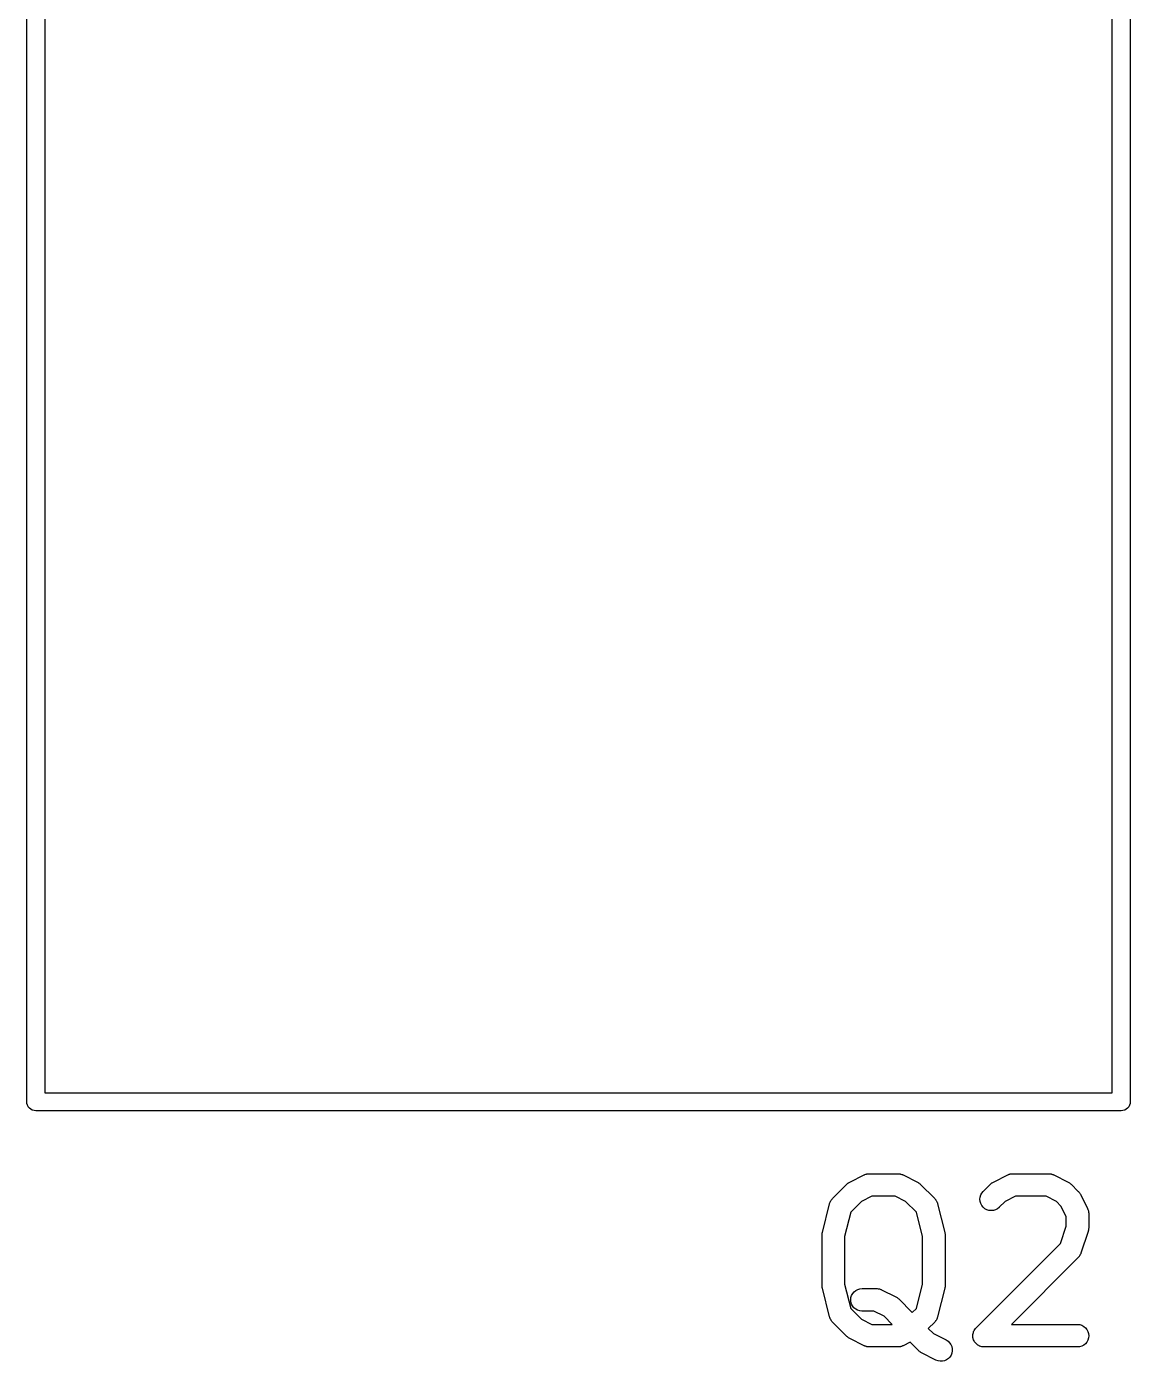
# Model space of a CAD drawing. Extents: x 65.9 to 145.1, y -115.6 to -60.
# Drawn here: x 82.94 to 90.26, y -83.92 to -75.07 of the extents above; entities that cross this region are included whole.
import ezdxf

# ---------------------------------------------------------------- set-up
doc = ezdxf.new("R2010")
doc.units = 0
doc.header["$MEASUREMENT"] = 0
doc.layers.add('BLACK', color=7, linetype='CONTINUOUS')

msp = doc.modelspace()

# ---------------------------------------------------------------- linework, layer by layer
at = {"layer": 'BLACK', "linetype": 'CONTINUOUS'}
for p, q in [((82.94, -82.1971), (82.94, -60.603)), ((83.06, -60.66), (83.06, -82.14)), ((90.14, -82.14), (90.14, -60.66)), ((90.26, -60.6029), (90.26, -82.1971)), ((83.06, -82.14), (90.14, -82.14)), ((82.9397, -82.2), (82.94, -82.1971)), ((82.9409, -82.2118), (82.9397, -82.2)), ((82.9443, -82.2231), (82.9409, -82.2118)), ((82.9467, -82.2276), (82.9443, -82.2231)), ((82.9499, -82.2335), (82.9467, -82.2276)), ((82.9574, -82.2426), (82.9499, -82.2335)), ((82.9665, -82.2501), (82.9574, -82.2426)), ((82.9769, -82.2557), (82.9665, -82.2501)), ((82.9882, -82.2591), (82.9769, -82.2557)), ((83, -82.2603), (82.9882, -82.2591)), ((83.0029, -82.26), (83, -82.2603)), ((90.1971, -82.26), (83.0029, -82.26)), ((90.2, -82.2603), (90.1971, -82.26)), ((90.2118, -82.2591), (90.2, -82.2603)), ((90.2231, -82.2557), (90.2118, -82.2591)), ((90.2335, -82.2501), (90.2231, -82.2557)), ((90.2426, -82.2426), (90.2335, -82.2501)), ((90.2501, -82.2335), (90.2426, -82.2426)), ((90.2557, -82.2231), (90.2501, -82.2335)), ((90.2591, -82.2118), (90.2557, -82.2231)), ((90.26, -82.2029), (90.2591, -82.2118)), ((90.26, -82.1971), (90.2603, -82.2)), ((90.2603, -82.2), (90.26, -82.2029)), ((90.26, -82.2029), (90.26, -82.2029)), ((88.3998, -82.7329), (88.495, -82.6853)), ((88.495, -82.6853), (88.496, -82.6848)), ((88.496, -82.6848), (88.498, -82.6841)), ((88.498, -82.6841), (88.5, -82.683)), ((88.5, -82.683), (88.5049, -82.6816)), ((88.5049, -82.6816), (88.5097, -82.6798)), ((88.5097, -82.6798), (88.5119, -82.6794)), ((88.5119, -82.6794), (88.514, -82.6788)), ((88.514, -82.6788), (88.5191, -82.6783)), ((88.5191, -82.6783), (88.5242, -82.6775)), ((88.5242, -82.6775), (88.5264, -82.6776)), ((88.5264, -82.6776), (88.5286, -82.6774)), ((88.5286, -82.6774), (88.719, -82.6774)), ((88.719, -82.6774), (88.7201, -82.6774)), ((88.7201, -82.6774), (88.7223, -82.6776)), ((88.7223, -82.6776), (88.7245, -82.6776)), ((88.7245, -82.6776), (88.7296, -82.6784)), ((88.7296, -82.6784), (88.7346, -82.679)), ((88.7346, -82.679), (88.7367, -82.6797)), ((88.7367, -82.6797), (88.7389, -82.6801)), ((88.7389, -82.6801), (88.7437, -82.6819)), ((88.7437, -82.6819), (88.7486, -82.6834)), ((88.7486, -82.6834), (88.7505, -82.6845)), ((88.7505, -82.6845), (88.7526, -82.6853)), ((88.7526, -82.6853), (88.8478, -82.7329)), ((89.3522, -82.7329), (89.4474, -82.6853)), ((89.4474, -82.6853), (89.4483, -82.6848)), ((89.4483, -82.6848), (89.4504, -82.6841)), ((89.4504, -82.6841), (89.4524, -82.683)), ((89.4524, -82.683), (89.4573, -82.6816)), ((89.4573, -82.6816), (89.4621, -82.6798)), ((89.4621, -82.6798), (89.4643, -82.6794)), ((89.4643, -82.6794), (89.4664, -82.6788)), ((89.4664, -82.6788), (89.4715, -82.6783)), ((89.4715, -82.6783), (89.4765, -82.6775)), ((89.4765, -82.6775), (89.4788, -82.6776)), ((89.4788, -82.6776), (89.481, -82.6774)), ((89.481, -82.6774), (89.719, -82.6774)), ((89.719, -82.6774), (89.7201, -82.6774)), ((89.7201, -82.6774), (89.7223, -82.6776)), ((89.7223, -82.6776), (89.7245, -82.6776)), ((89.7245, -82.6776), (89.7296, -82.6784)), ((89.7296, -82.6784), (89.7346, -82.679)), ((89.7346, -82.679), (89.7367, -82.6797)), ((89.7367, -82.6797), (89.7389, -82.6801)), ((89.7389, -82.6801), (89.7437, -82.6819)), ((89.7437, -82.6819), (89.7486, -82.6834)), ((89.7486, -82.6834), (89.7505, -82.6845)), ((89.7505, -82.6845), (89.7526, -82.6853)), ((89.7526, -82.6853), (89.8478, -82.7329)), ((88.2851, -82.8422), (88.3803, -82.747)), ((88.3803, -82.747), (88.381, -82.7462)), ((88.381, -82.7462), (88.3843, -82.7436)), ((88.3843, -82.7436), (88.3874, -82.7407)), ((88.3874, -82.7407), (88.39, -82.739)), ((88.39, -82.739), (88.3925, -82.7371)), ((88.3925, -82.7371), (88.3962, -82.7352)), ((88.3962, -82.7352), (88.3998, -82.7329)), ((88.8478, -82.7329), (88.8488, -82.7334)), ((88.8488, -82.7334), (88.8523, -82.7357)), ((88.8523, -82.7357), (88.856, -82.7377)), ((88.856, -82.7377), (88.8584, -82.7397)), ((88.8584, -82.7397), (88.861, -82.7414)), ((88.861, -82.7414), (88.8641, -82.7443)), ((88.8641, -82.7443), (88.8673, -82.747)), ((88.8673, -82.747), (88.9626, -82.8422)), ((89.2758, -82.8059), (89.2851, -82.7946)), ((89.2851, -82.7946), (89.3327, -82.747)), ((89.3327, -82.747), (89.3334, -82.7462)), ((89.3334, -82.7462), (89.3367, -82.7436)), ((89.3367, -82.7436), (89.3398, -82.7407)), ((89.3398, -82.7407), (89.3424, -82.739)), ((89.3424, -82.739), (89.3449, -82.7371)), ((89.3449, -82.7371), (89.3486, -82.7352)), ((89.3486, -82.7352), (89.3522, -82.7329)), ((89.8478, -82.7329), (89.8488, -82.7334)), ((89.8488, -82.7334), (89.8523, -82.7357)), ((89.8523, -82.7357), (89.856, -82.7377)), ((89.856, -82.7377), (89.8584, -82.7397)), ((89.8584, -82.7397), (89.861, -82.7414)), ((89.861, -82.7414), (89.8641, -82.7443)), ((89.8641, -82.7443), (89.8673, -82.747)), ((89.8673, -82.747), (89.9149, -82.7946)), ((89.9149, -82.7946), (89.9157, -82.7953)), ((89.9157, -82.7953), (89.9183, -82.7986)), ((89.9183, -82.7986), (89.9212, -82.8017)), ((88.2177, -83.0675), (88.2653, -82.877)), ((88.2653, -82.877), (88.2656, -82.876)), ((88.2656, -82.876), (88.2674, -82.8713)), ((88.2674, -82.8713), (88.2689, -82.8664)), ((88.2689, -82.8664), (88.2699, -82.8644)), ((88.2699, -82.8644), (88.2707, -82.8623)), ((88.2707, -82.8623), (88.2734, -82.858)), ((88.2734, -82.858), (88.2758, -82.8535)), ((88.2758, -82.8535), (88.2772, -82.8518)), ((88.2772, -82.8518), (88.2784, -82.8499)), ((88.2784, -82.8499), (88.2818, -82.8461)), ((88.2818, -82.8461), (88.2851, -82.8422)), ((88.4778, -82.8616), (88.4058, -82.9336)), ((88.5463, -82.8274), (88.4778, -82.8616)), ((88.7013, -82.8274), (88.5463, -82.8274)), ((88.7699, -82.8616), (88.7013, -82.8274)), ((88.8418, -82.9336), (88.7699, -82.8616)), ((88.9626, -82.8422), (88.9633, -82.843)), ((88.9633, -82.843), (88.9665, -82.8469)), ((88.9665, -82.8469), (88.9699, -82.8507)), ((88.9699, -82.8507), (88.971, -82.8526)), ((88.971, -82.8526), (88.9724, -82.8544)), ((88.9724, -82.8544), (88.9748, -82.8589)), ((88.9748, -82.8589), (88.9774, -82.8633)), ((88.9774, -82.8633), (88.9781, -82.8654)), ((88.9781, -82.8654), (88.9792, -82.8674)), ((88.9792, -82.8674), (88.9806, -82.8723)), ((88.9806, -82.8723), (88.9823, -82.877)), ((88.9823, -82.877), (89.0299, -83.0675)), ((89.2631, -82.8474), (89.2646, -82.8328)), ((89.2645, -82.8619), (89.2631, -82.8474)), ((89.2687, -82.876), (89.2645, -82.8619)), ((89.2646, -82.8328), (89.2689, -82.8188)), ((89.2755, -82.8889), (89.2687, -82.876)), ((89.2689, -82.8188), (89.2758, -82.8059)), ((89.2847, -82.9003), (89.2755, -82.8889)), ((89.4301, -82.8616), (89.3911, -82.9007)), ((89.4987, -82.8274), (89.4301, -82.8616)), ((89.7013, -82.8274), (89.4987, -82.8274)), ((89.7699, -82.8616), (89.7013, -82.8274)), ((89.8003, -82.892), (89.7699, -82.8616)), ((89.9212, -82.8017), (89.9229, -82.8043)), ((89.9229, -82.8043), (89.9248, -82.8068)), ((89.9248, -82.8068), (89.9267, -82.8105)), ((89.9267, -82.8105), (89.929, -82.8141)), ((89.929, -82.8141), (89.9766, -82.9093)), ((88.4058, -82.9336), (88.3655, -83.0949)), ((88.8821, -83.0949), (88.8418, -82.9336)), ((89.2959, -82.9097), (89.2847, -82.9003)), ((89.3088, -82.9167), (89.2959, -82.9097)), ((89.3228, -82.921), (89.3088, -82.9167)), ((89.3373, -82.9226), (89.3228, -82.921)), ((89.3519, -82.9213), (89.3373, -82.9226)), ((89.3659, -82.9173), (89.3519, -82.9213)), ((89.3789, -82.9105), (89.3659, -82.9173)), ((89.3904, -82.9014), (89.3789, -82.9105)), ((89.3911, -82.9007), (89.3904, -82.9014)), ((89.8345, -82.9606), (89.8003, -82.892)), ((89.8345, -83.0259), (89.8345, -82.9606)), ((89.9766, -82.9093), (89.9771, -82.9103)), ((89.9771, -82.9103), (89.9778, -82.9123)), ((89.9778, -82.9123), (89.9789, -82.9143)), ((89.9789, -82.9143), (89.9803, -82.9192)), ((89.9803, -82.9192), (89.9821, -82.924)), ((89.9821, -82.924), (89.9825, -82.9262)), ((89.9825, -82.9262), (89.9831, -82.9283)), ((89.9831, -82.9283), (89.9836, -82.9334)), ((89.9836, -82.9334), (89.9844, -82.9385)), ((89.9844, -82.9385), (89.9843, -82.9407)), ((89.9843, -82.9407), (89.9845, -82.9429)), ((89.9845, -82.9429), (89.9845, -83.0381)), ((89.7964, -83.1404), (89.8345, -83.0259)), ((89.9807, -83.0618), (89.9331, -83.2047)), ((89.9816, -83.0577), (89.9807, -83.0618)), ((89.9829, -83.0537), (89.9816, -83.0577)), ((89.9832, -83.0506), (89.9829, -83.0537)), ((89.9839, -83.0475), (89.9832, -83.0506)), ((89.984, -83.0433), (89.9839, -83.0475)), ((89.9845, -83.0391), (89.984, -83.0433)), ((89.9845, -83.0381), (89.9845, -83.0391)), ((88.2155, -83.0847), (88.2156, -83.0833)), ((88.2155, -83.0857), (88.2155, -83.0847)), ((88.2155, -83.419), (88.2155, -83.0857)), ((88.2156, -83.082), (88.2164, -83.0761)), ((88.2156, -83.0833), (88.2156, -83.082)), ((88.2164, -83.0761), (88.2171, -83.0701)), ((88.2171, -83.0701), (88.2175, -83.0688)), ((88.2175, -83.0688), (88.2177, -83.0675)), ((88.3655, -83.0949), (88.3655, -83.4098)), ((88.8821, -83.4098), (88.8821, -83.0949)), ((89.0299, -83.0675), (89.0301, -83.0685)), ((89.0301, -83.0685), (89.0303, -83.0699)), ((89.0303, -83.0699), (89.0307, -83.0711)), ((89.0307, -83.0711), (89.0313, -83.0771)), ((89.0313, -83.0771), (89.0321, -83.083)), ((89.0321, -83.083), (89.032, -83.0844)), ((89.032, -83.0844), (89.0321, -83.0857)), ((89.0321, -83.0857), (89.0321, -83.419)), ((89.2374, -83.6993), (89.7964, -83.1404)), ((89.9149, -83.234), (89.4715, -83.6774)), ((89.9163, -83.2323), (89.9149, -83.234)), ((89.918, -83.2308), (89.9163, -83.2323)), ((89.921, -83.2266), (89.918, -83.2308)), ((89.9242, -83.2227), (89.921, -83.2266)), ((89.9253, -83.2207), (89.9242, -83.2227)), ((89.9266, -83.2189), (89.9253, -83.2207)), ((89.9287, -83.2143), (89.9266, -83.2189)), ((89.9311, -83.2098), (89.9287, -83.2143)), ((89.9318, -83.2077), (89.9311, -83.2098)), ((89.9327, -83.2057), (89.9318, -83.2077)), ((89.9331, -83.2047), (89.9327, -83.2057)), ((88.2156, -83.4204), (88.2155, -83.419)), ((88.2155, -83.4217), (88.2156, -83.4204)), ((88.3655, -83.4098), (88.4058, -83.5712)), ((88.8418, -83.5712), (88.8821, -83.4098)), ((89.0321, -83.4201), (89.032, -83.4214)), ((89.0321, -83.419), (89.0321, -83.4201)), ((88.2163, -83.4276), (88.2155, -83.4217)), ((88.2169, -83.4336), (88.2163, -83.4276)), ((88.2173, -83.4349), (88.2169, -83.4336)), ((88.2175, -83.4362), (88.2173, -83.4349)), ((88.2177, -83.4372), (88.2175, -83.4362)), ((88.2653, -83.6277), (88.2177, -83.4372)), ((88.406, -83.5138), (88.4075, -83.4992)), ((88.4075, -83.4992), (88.4118, -83.4852)), ((88.4118, -83.4852), (88.4188, -83.4723)), ((88.4188, -83.4723), (88.4281, -83.4611)), ((88.4281, -83.4611), (88.4394, -83.4518)), ((88.4394, -83.4518), (88.4524, -83.4449)), ((88.4524, -83.4449), (88.4664, -83.4407)), ((88.4664, -83.4407), (88.481, -83.4393)), ((88.481, -83.4393), (88.5762, -83.4393)), ((88.5762, -83.4393), (88.5772, -83.4393)), ((88.5772, -83.4393), (88.5794, -83.4395)), ((88.5794, -83.4395), (88.5816, -83.4395)), ((88.5816, -83.4395), (88.5867, -83.4404)), ((88.5867, -83.4404), (88.5918, -83.4409)), ((88.5918, -83.4409), (88.5939, -83.4416)), ((88.5939, -83.4416), (88.5961, -83.442)), ((88.5961, -83.442), (88.6009, -83.4438)), ((88.6009, -83.4438), (88.6057, -83.4453)), ((88.6057, -83.4453), (88.6077, -83.4464)), ((88.6077, -83.4464), (88.6097, -83.4472)), ((88.6097, -83.4472), (88.705, -83.4948)), ((88.705, -83.4948), (88.7059, -83.4953)), ((88.7059, -83.4953), (88.7094, -83.4976)), ((88.7094, -83.4976), (88.7131, -83.4996)), ((88.7131, -83.4996), (88.7156, -83.5016)), ((88.7156, -83.5016), (88.7182, -83.5033)), ((88.7182, -83.5033), (88.7212, -83.5062)), ((88.7212, -83.5062), (88.7245, -83.5089)), ((88.7245, -83.5089), (88.8143, -83.5987)), ((89.0299, -83.4372), (88.9823, -83.6277)), ((89.0301, -83.4359), (89.0299, -83.4372)), ((89.0305, -83.4346), (89.0301, -83.4359)), ((89.0312, -83.4287), (89.0305, -83.4346)), ((89.0321, -83.4228), (89.0312, -83.4287)), ((89.032, -83.4214), (89.0321, -83.4228)), ((88.4058, -83.5712), (88.4778, -83.6431)), ((88.4073, -83.5283), (88.406, -83.5138)), ((88.4114, -83.5424), (88.4073, -83.5283)), ((88.4182, -83.5554), (88.4114, -83.5424)), ((88.4274, -83.5668), (88.4182, -83.5554)), ((88.4386, -83.5762), (88.4274, -83.5668)), ((88.4514, -83.5832), (88.4386, -83.5762)), ((88.4654, -83.5876), (88.4514, -83.5832)), ((88.4799, -83.5893), (88.4654, -83.5876)), ((88.481, -83.5893), (88.4799, -83.5893)), ((88.5585, -83.5893), (88.481, -83.5893)), ((88.627, -83.6235), (88.5585, -83.5893)), ((88.8143, -83.5987), (88.8418, -83.5712)), ((88.267, -83.6325), (88.2653, -83.6277)), ((88.2685, -83.6374), (88.267, -83.6325)), ((88.2695, -83.6394), (88.2685, -83.6374)), ((88.2703, -83.6415), (88.2695, -83.6394)), ((88.2729, -83.6459), (88.2703, -83.6415)), ((88.2752, -83.6504), (88.2729, -83.6459)), ((88.2766, -83.6521), (88.2752, -83.6504)), ((88.2778, -83.6541), (88.2766, -83.6521)), ((88.2812, -83.6578), (88.2778, -83.6541)), ((88.2843, -83.6618), (88.2812, -83.6578)), ((88.2851, -83.6626), (88.2843, -83.6618)), ((88.3803, -83.7578), (88.2851, -83.6626)), ((88.4778, -83.6431), (88.5463, -83.6774)), ((88.5463, -83.6774), (88.6808, -83.6774)), ((88.6808, -83.6774), (88.627, -83.6235)), ((88.9626, -83.6626), (88.9204, -83.7048)), ((88.9658, -83.6586), (88.9626, -83.6626)), ((88.9692, -83.6549), (88.9658, -83.6586)), ((88.9704, -83.653), (88.9692, -83.6549)), ((88.9718, -83.6512), (88.9704, -83.653)), ((88.9742, -83.6468), (88.9718, -83.6512)), ((88.9769, -83.6424), (88.9742, -83.6468)), ((88.9777, -83.6403), (88.9769, -83.6424)), ((88.9788, -83.6383), (88.9777, -83.6403)), ((88.9802, -83.6335), (88.9788, -83.6383)), ((88.982, -83.6287), (88.9802, -83.6335)), ((88.9823, -83.6277), (88.982, -83.6287)), ((89.4715, -83.6774), (89.9095, -83.6774)), ((89.9095, -83.6774), (89.9106, -83.6774)), ((89.9106, -83.6774), (89.9251, -83.679)), ((89.9251, -83.679), (89.9391, -83.6834)), ((89.9391, -83.6834), (89.9519, -83.6905)), ((88.3836, -83.7605), (88.3803, -83.7578)), ((88.3866, -83.7634), (88.3836, -83.7605)), ((88.3892, -83.7651), (88.3866, -83.7634)), ((88.3916, -83.7671), (88.3892, -83.7651)), ((88.3953, -83.7691), (88.3916, -83.7671)), ((88.3989, -83.7714), (88.3953, -83.7691)), ((88.3998, -83.7718), (88.3989, -83.7714)), ((88.495, -83.8195), (88.3998, -83.7718)), ((88.9204, -83.7048), (88.9539, -83.7384)), ((88.9539, -83.7384), (89.0383, -83.7805)), ((89.2155, -83.7519), (89.2162, -83.7448)), ((89.2155, -83.752), (89.2155, -83.7519)), ((89.2155, -83.7521), (89.2155, -83.752)), ((89.2162, -83.7593), (89.2155, -83.7521)), ((89.2162, -83.7448), (89.217, -83.7376)), ((89.2168, -83.7664), (89.2162, -83.7593)), ((89.2168, -83.7666), (89.2168, -83.7664)), ((89.2169, -83.7667), (89.2168, -83.7666)), ((89.2189, -83.7736), (89.2169, -83.7667)), ((89.217, -83.7373), (89.2192, -83.7304)), ((89.217, -83.7374), (89.217, -83.7373)), ((89.217, -83.7376), (89.217, -83.7374)), ((89.2209, -83.7805), (89.2189, -83.7736)), ((89.2192, -83.7304), (89.2212, -83.7236)), ((89.2212, -83.7236), (89.2213, -83.7234)), ((89.2213, -83.7233), (89.2248, -83.717)), ((89.2213, -83.7234), (89.2213, -83.7233)), ((89.2248, -83.717), (89.2282, -83.7107)), ((89.2282, -83.7106), (89.2283, -83.7104)), ((89.2282, -83.7107), (89.2282, -83.7106)), ((89.2283, -83.7104), (89.2329, -83.7049)), ((89.2329, -83.7049), (89.2374, -83.6993)), ((89.9519, -83.6905), (89.9631, -83.6999)), ((89.9631, -83.6999), (89.9723, -83.7113)), ((89.9723, -83.7113), (89.9791, -83.7243)), ((89.983, -83.7675), (89.9787, -83.7814)), ((89.9791, -83.7243), (89.9832, -83.7383)), ((89.9845, -83.7529), (89.983, -83.7675)), ((89.9832, -83.7383), (89.9845, -83.7529)), ((88.4971, -83.8203), (88.495, -83.8195)), ((88.499, -83.8213), (88.4971, -83.8203)), ((88.5039, -83.8229), (88.499, -83.8213)), ((88.5087, -83.8247), (88.5039, -83.8229)), ((88.5109, -83.8251), (88.5087, -83.8247)), ((88.513, -83.8257), (88.5109, -83.8251)), ((88.5181, -83.8263), (88.513, -83.8257)), ((88.5231, -83.8272), (88.5181, -83.8263)), ((88.5253, -83.8271), (88.5231, -83.8272)), ((88.5275, -83.8274), (88.5253, -83.8271)), ((88.5286, -83.8274), (88.5275, -83.8274)), ((88.719, -83.8274), (88.5286, -83.8274)), ((88.7212, -83.8272), (88.719, -83.8274)), ((88.7234, -83.8273), (88.7212, -83.8272)), ((88.7285, -83.8265), (88.7234, -83.8273)), ((88.7336, -83.826), (88.7285, -83.8265)), ((88.7357, -83.8253), (88.7336, -83.826)), ((88.7379, -83.825), (88.7357, -83.8253)), ((88.7427, -83.8232), (88.7379, -83.825)), ((88.7476, -83.8217), (88.7427, -83.8232)), ((88.7496, -83.8207), (88.7476, -83.8217)), ((88.7516, -83.8199), (88.7496, -83.8207)), ((88.7526, -83.8195), (88.7516, -83.8199)), ((88.7995, -83.796), (88.7526, -83.8195)), ((88.8565, -83.853), (88.7995, -83.796)), ((88.8597, -83.8557), (88.8565, -83.853)), ((88.8628, -83.8586), (88.8597, -83.8557)), ((88.8654, -83.8603), (88.8628, -83.8586)), ((88.8678, -83.8623), (88.8654, -83.8603)), ((88.8715, -83.8643), (88.8678, -83.8623)), ((89.0383, -83.7805), (89.0392, -83.781)), ((89.0392, -83.781), (89.0515, -83.789)), ((89.0515, -83.789), (89.062, -83.7992)), ((89.062, -83.7992), (89.0703, -83.8112)), ((89.0703, -83.8112), (89.0762, -83.8246)), ((89.0762, -83.8246), (89.0793, -83.839)), ((89.0795, -83.8536), (89.0769, -83.868)), ((89.0793, -83.839), (89.0795, -83.8536)), ((89.221, -83.7806), (89.2209, -83.7805)), ((89.221, -83.7807), (89.221, -83.7806)), ((89.2245, -83.7873), (89.221, -83.7807)), ((89.2277, -83.7934), (89.2245, -83.7873)), ((89.2278, -83.7935), (89.2277, -83.7934)), ((89.2279, -83.7937), (89.2278, -83.7935)), ((89.2324, -83.7993), (89.2279, -83.7937)), ((89.2369, -83.8049), (89.2324, -83.7993)), ((89.237, -83.8049), (89.2369, -83.8049)), ((89.2371, -83.805), (89.237, -83.8049)), ((89.2426, -83.8096), (89.2371, -83.805)), ((89.2481, -83.8143), (89.2426, -83.8096)), ((89.2482, -83.8143), (89.2481, -83.8143)), ((89.2483, -83.8144), (89.2482, -83.8143)), ((89.2547, -83.8179), (89.2483, -83.8144)), ((89.2609, -83.8213), (89.2547, -83.8179)), ((89.2611, -83.8214), (89.2609, -83.8213)), ((89.2612, -83.8214), (89.2611, -83.8214)), ((89.2681, -83.8236), (89.2612, -83.8214)), ((89.2749, -83.8257), (89.2681, -83.8236)), ((89.275, -83.8258), (89.2749, -83.8257)), ((89.2751, -83.8258), (89.275, -83.8258)), ((89.2823, -83.8266), (89.2751, -83.8258)), ((89.2894, -83.8274), (89.2823, -83.8266)), ((89.2897, -83.8274), (89.2894, -83.8274)), ((89.2905, -83.8274), (89.2897, -83.8274)), ((89.2897, -83.8274), (89.2897, -83.8274)), ((89.2897, -83.8274), (89.2897, -83.8274)), ((89.9095, -83.8274), (89.2905, -83.8274)), ((89.9241, -83.826), (89.9095, -83.8274)), ((89.9381, -83.8217), (89.9241, -83.826)), ((89.951, -83.8148), (89.9381, -83.8217)), ((89.9624, -83.8056), (89.951, -83.8148)), ((89.9717, -83.7943), (89.9624, -83.8056)), ((89.9787, -83.7814), (89.9717, -83.7943)), ((88.875, -83.8666), (88.8715, -83.8643)), ((88.876, -83.8671), (88.875, -83.8666)), ((88.9712, -83.9147), (88.876, -83.8671)), ((88.9849, -83.9199), (88.9712, -83.9147)), ((88.9993, -83.9224), (88.9849, -83.9199)), ((89.0139, -83.9221), (88.9993, -83.9224)), ((89.0282, -83.9189), (89.0139, -83.9221)), ((89.0416, -83.9129), (89.0282, -83.9189)), ((89.0536, -83.9045), (89.0416, -83.9129)), ((89.0637, -83.894), (89.0536, -83.9045)), ((89.0716, -83.8816), (89.0637, -83.894)), ((89.0769, -83.868), (89.0716, -83.8816))]:
    msp.add_line(p, q, dxfattribs=at)

doc.saveas('drawing.dxf')
